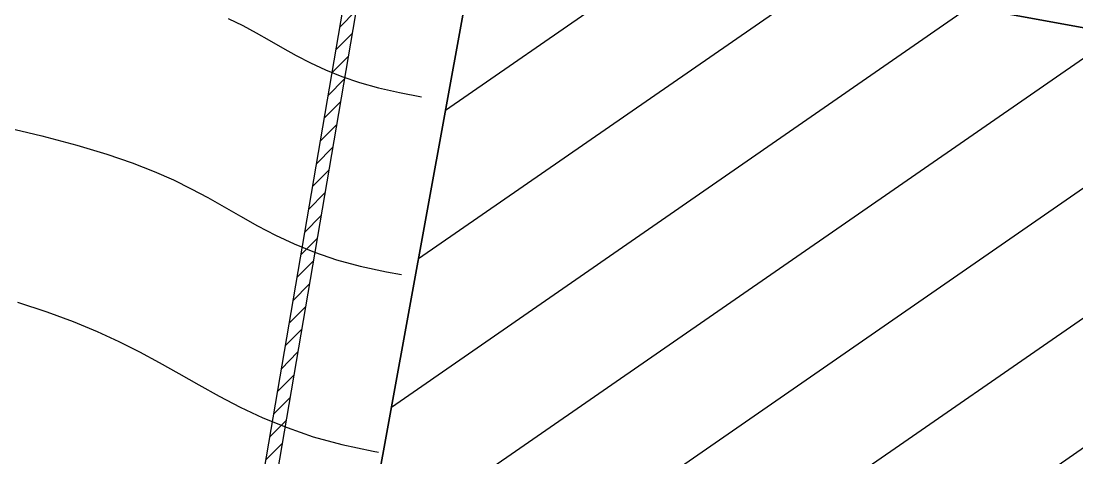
# Model space of a CAD drawing. Extents: x 524954 to 526204, y 9523489 to 9524010.
# Drawn here: x 525935.4 to 525955.18, y 9523765.97 to 9523774.16 of the extents above; entities that cross this region are included whole.
import ezdxf

# ---------------------------------------------------------------- set-up
doc = ezdxf.new("R2010")
doc.units = 0
for name, color, linetype in [('Bati', 6, 'Continuous'), ('Bati_H', 1, 'Continuous'), ('Cloture', 7, 'Continuous'), ('CN_01_00', 3, 'Continuous'), ('CN_02_00', 4, 'Continuous'), ('CN_05_00', 6, 'Continuous'), ('Murs', 1, 'Continuous')]:
    doc.layers.add(name, color=color, linetype=linetype)

msp = doc.modelspace()

# ---------------------------------------------------------------- hatches: boundary and pattern name
at = {"layer": 'Bati_H'}
h = msp.add_hatch(dxfattribs=at)
h.set_pattern_fill('_U', color=256, scale=2, angle=214.6682, style=0, pattern_type=0)
h.set_pattern_definition([(214.668219253, (0, 0), (1.13764682022, -1.6449193635), [])])
h.paths.add_polyline_path([(525955.46, 9523760.781), (525941.676, 9523763.294), (525944.009, 9523776.091), (525956.042, 9523773.898), (525955.748, 9523772.288), (525957.5, 9523771.968), (525957.5, 9523771.968)])
at = {"layer": 'Murs'}
h = msp.add_hatch(dxfattribs=at)
h.set_pattern_fill('_U', color=256, scale=0.25, angle=45, style=0, pattern_type=0)
h.set_pattern_definition([(45, (0, 0), (-0.1767766952966, 0.1767766952966), [])])
h.paths.add_polyline_path([(525943.497, 9523786.499), (525939.15, 9523761.062), (525959.522, 9523757.313), (525960.624, 9523764.431), (525961.465, 9523772.198), (525963.029, 9523784.147)])
h.paths.add_polyline_path([(525943.703, 9523786.222), (525939.438, 9523761.264), (525959.315, 9523757.605), (525960.376, 9523764.463), (525961.217, 9523772.228), (525962.748, 9523783.929)], flags=0)

# ---------------------------------------------------------------- linework, layer by layer
at = {"layer": 'Bati', "flags": 128}
msp.add_lwpolyline([(525955.46, 9523760.781), (525941.676, 9523763.294), (525944.009, 9523776.091), (525956.042, 9523773.898), (525955.748, 9523772.288), (525957.5, 9523771.968), (525957.5, 9523771.968)], close=True, dxfattribs=at)
at = {"layer": 'Cloture', "flags": 128}
for points in [[(525943.497, 9523786.499), (525939.15, 9523761.062), (525959.522, 9523757.313), (525960.624, 9523764.431), (525961.465, 9523772.198), (525963.029, 9523784.147)], [(525943.703, 9523786.222), (525939.438, 9523761.264), (525959.315, 9523757.605), (525960.376, 9523764.463), (525961.217, 9523772.228), (525962.748, 9523783.929)]]:
    msp.add_lwpolyline(points, close=True, dxfattribs=at)
msp.add_lwpolyline([(525956.042, 9523773.898), (525944.009, 9523776.091), (525941.676, 9523763.294), (525955.46, 9523760.781), (525957.5, 9523771.968), (525955.748, 9523772.288), (525956.042, 9523773.898)], dxfattribs=at)
at = {"layer": 'CN_01_00', "elevation": 293, "flags": 128}
msp.add_lwpolyline([(525935.331, 9523768.888), (525935.882, 9523768.708), (525936.376, 9523768.527), (525936.822, 9523768.344), (525937.232, 9523768.156), (525937.617, 9523767.963), (525937.988, 9523767.763), (525938.355, 9523767.556), (525938.726, 9523767.344), (525939.107, 9523767.132), (525939.506, 9523766.925), (525939.929, 9523766.726), (525940.383, 9523766.54), (525940.874, 9523766.371), (525941.41, 9523766.224), (525941.996, 9523766.099), (525942.097, 9523766.082)], dxfattribs=at)
at = {"layer": 'CN_02_00', "elevation": 294, "flags": 128}
msp.add_lwpolyline([(525935.022, 9523772.19), (525935.789, 9523772.006), (525936.444, 9523771.831), (525937.002, 9523771.663), (525937.48, 9523771.5), (525937.892, 9523771.34), (525938.255, 9523771.18), (525938.584, 9523771.017), (525938.895, 9523770.85), (525939.202, 9523770.676), (525939.512, 9523770.499), (525939.83, 9523770.323), (525940.163, 9523770.149), (525940.517, 9523769.983), (525940.896, 9523769.828), (525941.306, 9523769.687), (525941.754, 9523769.564), (525942.244, 9523769.459), (525942.526, 9523769.408)], dxfattribs=at)
at = {"layer": 'CN_05_00', "elevation": 295, "flags": 128}
msp.add_lwpolyline([(525939.279, 9523774.203), (525939.552, 9523774.071), (525939.803, 9523773.936), (525940.049, 9523773.797), (525940.298, 9523773.655), (525940.554, 9523773.513), (525940.821, 9523773.374), (525941.104, 9523773.241), (525941.409, 9523773.116), (525941.738, 9523773.003), (525942.098, 9523772.904), (525942.492, 9523772.819), (525942.902, 9523772.74)], dxfattribs=at)

doc.saveas('drawing.dxf')
